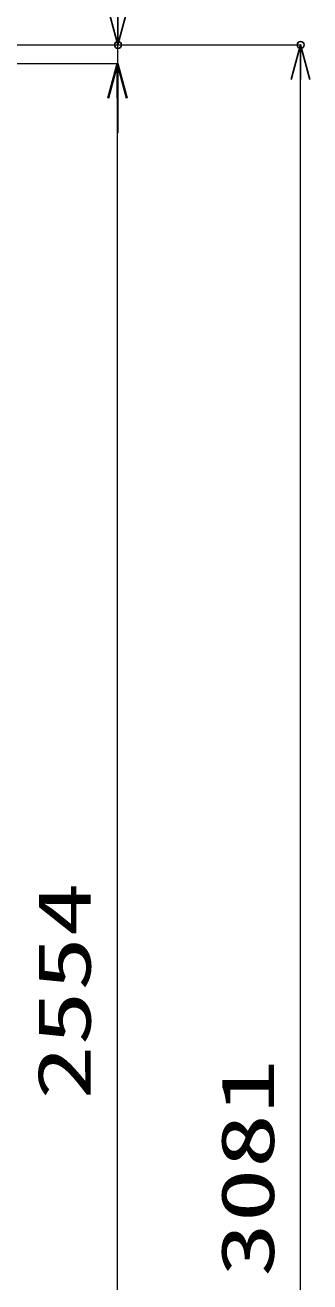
# Model space of a CAD drawing. Units: millimetres, scale not verified. Extents: x -6234 to 6240, y -4413 to 4407.
# Drawn here: x -1752 to -1341, y 637 to 2451 of the extents above; entities that cross this region are included whole.
import ezdxf
from ezdxf.enums import TextEntityAlignment as Align

# ---------------------------------------------------------------- set-up
doc = ezdxf.new("R2010")
doc.units = ezdxf.units.MM
doc.header["$LTSCALE"] = 20
doc.header["$PDMODE"] = 32
doc.header["$PDSIZE"] = 10
for name, color, linetype, lineweight in [('0-1_0', 7, 'Continuous', 25), ('0-3_DEFPOINTS', 9, 'Continuous', 25), ('0-7_SCALE', 7, 'Continuous', 25)]:
    doc.layers.add(name, color=color, linetype=linetype, lineweight=lineweight)
doc.styles.add('ＭＳ ゴシック', font='')
doc.styles.get('ＭＳ ゴシック').set_extended_font_data('MS Gothic')

# ---------------------------------------------------------------- blocks, each defined once
blk = doc.blocks.new('_Open30')
at = {"layer": '0-1_0'}
blk.add_line((0, 0), (-20, 0), dxfattribs=at)
blk.add_lwpolyline([(-20, 5.359), (0, 0), (-20, -5.359)], dxfattribs=at)

msp = doc.modelspace()

# ---------------------------------------------------------------- linework, layer by layer
at = {"layer": '0-3_DEFPOINTS'}
for p in [(-1618.28, 2422.03), (-1354.56, 2422.03)]:
    msp.add_point(p, dxfattribs=at)
at = {"layer": '0-7_SCALE', "lineweight": 15}
for p, q in [((-2615.02, 2422.03), (-1617.28, 2422.03)), ((-1933.58, 2422.03), (-1353.56, 2422.03)), ((-1618.28, 2395.01), (-1618.28, 2422.03)), ((-2043.54, 2395.01), (-1618.28, 2395.01)), ((-2043.54, 2395.01), (-1617.28, 2395.01)), ((-1354.56, -608.99), (-1354.56, 2372.03)), ((-1619.28, 2345.01), (-1619.28, -108.99)), ((-1618.28, 2345.01), (-1618.28, 2295.01))]:
    msp.add_line(p, q, dxfattribs=at)

# ---------------------------------------------------------------- block references
at = {"layer": '0-7_SCALE', "xscale": 2.5, "yscale": 2.5}
for p, rotation in [((-1618.28, 2422.03), 270), ((-1354.56, 2422.03), 90), ((-1619.28, 2395.01), 90), ((-1618.28, 2395.01), 90)]:
    msp.add_blockref('_Open30', p, dxfattribs=dict(at, rotation=rotation))

# ---------------------------------------------------------------- texts
at = {"layer": '0-7_SCALE', "style": 'ＭＳ ゴシック', "width": 1.5}
for s, p in [('2554', (-1634.48, 899.61)), ('3081', (-1369.76, 644))]:
    msp.add_text(s, height=76.98, rotation=90, dxfattribs=at).set_placement(p, align=Align.BOTTOM_LEFT)

doc.saveas('drawing.dxf')
